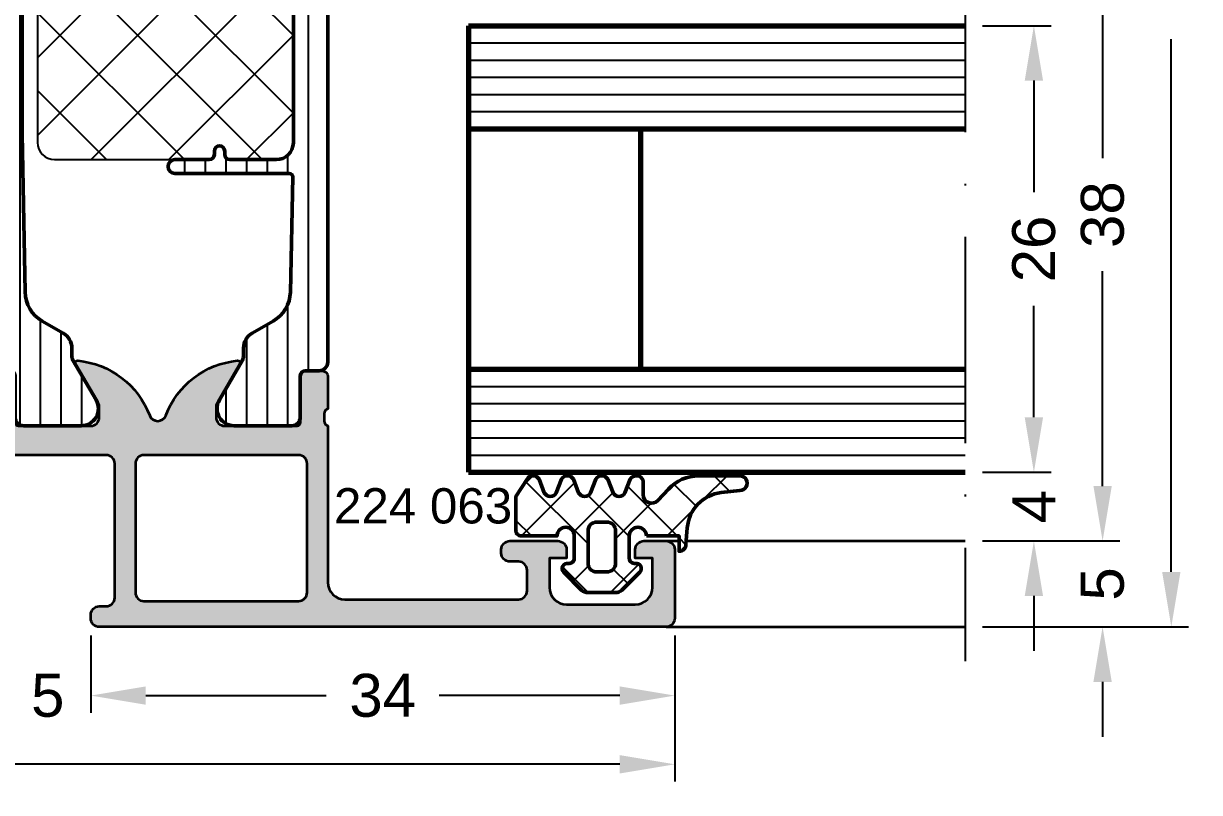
# Model space of a CAD drawing. Header units: millimetres. Extents: x 3 to 186, y 89 to 188.
# Drawn here: x 117.8 to 186.3, y 89.4 to 134.2 of the extents above; entities that cross this region are included whole.
import ezdxf

# ---------------------------------------------------------------- set-up
doc = ezdxf.new("R2010")
doc.units = ezdxf.units.MM
doc.header["$PDMODE"] = 1
doc.header["$PDSIZE"] = -0.001
doc.linetypes.add('ACAD_ISO10W100', pattern=[18, 12, -3, 0, -3])
for name, color, linetype, lineweight in [('S01_Bemaßung', 140, 'Continuous', 25), ('S02_Beschriftung', 40, 'Continuous', 25), ('S03_AL_Kontur', 255, 'Continuous', 35), ('S04_AL_Schraffur', 253, 'Continuous', 25), ('S05_EPDM_Kontur', 31, 'Continuous', 50), ('S06_EPDM_Schraffur', 43, 'Continuous', 25), ('S07_Isolation_Kontur', 91, 'Continuous', 50), ('S08_Isolation_Schraffur', 103, 'Continuous', 25), ('S15_Glas_Kontur', 4, 'Continuous', 70), ('S18_Mittellinie', 10, 'ACAD_ISO10W100', 25), ('S35_Dämmung_Kontur', 3, 'Continuous', 25), ('S36_Dämmung_Schraffur', 120, 'Continuous', 25)]:
    doc.layers.add(name, color=color, linetype=linetype, lineweight=lineweight)
doc.styles.add('1_1_N_Art', font='arial.ttf', dxfattribs={"height": 2.055})
doc.styles.add('Arial', font='arial.ttf')
doc.dimstyles.new('1 zu 1', dxfattribs={"dimtxt": 2.5, "dimasz": 3.2, "dimexe": 1, "dimexo": 1, "dimgap": 1.5, "dimtad": 0, "dimdec": 1, "dimrnd": 0.5, "dimdsep": 46, "dimtxsty": 'Arial', "dimcen": 0, "dimclrd": 256, "dimclre": 256, "dimclrt": 256, "dimadec": 0, "dimazin": 0, "dimtfac": 1, "dimtdec": 1, "dimtofl": 0, "dimtmove": 0, "dimatfit": 1, "dimfxl": 1, "dimtolj": 1, "dimlwd": 25, "dimlwe": 25, "dimarcsym": 0})

# ---------------------------------------------------------------- blocks, each defined once
blk = doc.blocks.new('224063_s')
at = {"layer": 'S06_EPDM_Schraffur'}
h = blk.add_hatch(dxfattribs=at)
h.set_pattern_fill('NETZ', color=256, scale=2, angle=45, style=0)
h.set_pattern_definition([(45, (4.320099833421409e-12, 1.818989403545856e-12), (-1.414213562373095, 1.414213562373095), []), (135, (4.320099833421409e-12, 1.818989403545856e-12), (-1.414213562373095, -1.414213562373095), [])])
h.paths.add_polyline_path([(5.0094847679495, 3.818342294227651), (6.085236000004328, 3.945128000001821, 1.005856047842794), (6.093231000004273, 4.796141000001819), (3.695186160206562, 4.796141000001819, 0.2094868366643106), (1.930639566717245, 4.022909366858407), (1.323837000004332, 3.364714000001832, -0.687408682091769), (0.4525300000043202, 3.700013150313516), (0.4525300000043203, 4.519514000001819, 0.6378757550458083), (-0.2939909999956801, 4.59940900000182), (-0.6004939999956797, 3.799498000001817, -0.5769147570739377), (-1.29399099999568, 3.800261000001818), (-1.600493999995681, 4.600172000001821, 0.5768767231348246), (-2.29399099999568, 4.59940900000182), (-2.60049399999568, 3.799498000001819, -0.5769147570739347), (-3.29399099999568, 3.800261000001818), (-3.600493999995679, 4.600172000001817, 0.5768767231348269), (-4.29399099999568, 4.599409000001818), (-4.60049399999568, 3.799498000001823, -0.576919959990181), (-5.29397599999568, 3.800261000001821), (-5.60047899999568, 4.60017200000182, 0.5768760885208635), (-6.29397599999568, 4.599409000001822), (-6.947448999995683, 3.599837000001823), (-6.94744899999568, 1.597446152768239, 0.4118601971210658), (-6.649848847229139, 1.299846000001819), (-4.547469999995679, 1.299846000001819, -1), (-3.54746999999568, 1.298858248024289), (-3.54746999999568, -0.008787105263574797, -0.4649164532783466), (-3.898212754053196, -0.3044645865005782, 0.7307284619687109), (-4.161773999995802, -0.8123909999980601), (-3.120475933594172, -1.853685069182483, 0.1989118685576427), (-2.766923221593227, -2.000130999998181), (-1.128019780328598, -2.000130999998181, 0.1989118683239244), (-0.7744670686456059, -1.853685069500431), (0.2668460000043522, -0.8123759999981489, 0.7307511963891667), (0.003293423478528242, -0.3044658957444853, -0.4649253678481928), (-0.3474579999956799, -0.008789902442117416), (-0.3474579999956799, 1.298857626785266, -1), (0.65254200000432, 1.299846000001819), (2.55252100000432, 1.299846000001819), (2.55252100000432, 0.3998580000018183, 0.4151882102782498), (2.95251500000432, 0.7998520000018173), (3.030086024322536, 1.764210791182664, -0.3574582694605824)])
h.paths.add_polyline_path([(-1.14746099999568, 1.599560732747046), (-1.14746099999568, -0.2997804608543072, -0.414422944589888), (-1.647818539139398, -0.800137999998181), (-2.247139136970196, -0.800137999998181, -0.4144143522916151), (-2.74748199999568, -0.2997951369735061), (-2.747481999995679, 1.599848725597626, -0.414213562368743), (-2.247484725584057, 2.099846000001819), (-1.647746267250455, 2.099846000001819, -0.4143806302700866)], flags=16)
at = {"layer": 'S05_EPDM_Kontur'}
for points in [[(0.65254200000432, 1.299846000001819, 0.9990121152241144), (-0.3474579999956799, 1.299846000001819), (-0.3474579999956799, -0.008789902442117246, 0.4649253678481928), (0.003293423478528098, -0.3044658957444853, -0.7307511963892253), (0.2668460000043201, -0.812375999998181), (-0.7744670686456064, -1.853685069500432, -0.1989118683239242), (-1.128019780328598, -2.000130999998181), (-2.766923221593226, -2.000130999998181, -0.1989118685576425), (-3.120475933594171, -1.853685069182484), (-4.16177399999568, -0.8123909999981818, -0.7307284619689283), (-3.898212754053197, -0.304464586500578, 0.4649164532783466), (-3.54746999999568, -0.008787105263575509), (-3.54746999999568, 1.299846000001819, 0.9990127358491108), (-4.547469999995679, 1.299846000001819), (-6.647445999995681, 1.299846000001819, -0.4165708503421029), (-6.94744899999568, 1.599849000001822), (-6.947448999995682, 3.599837000001823), (-6.293975999995681, 4.59940900000182, -0.5768760885208651), (-5.60047899999568, 4.60017200000182), (-5.29397599999568, 3.80026100000182, 0.5769199599901795), (-4.600493999995681, 3.79949800000182), (-4.29399099999568, 4.599409000001819, -0.5768767231348245), (-3.600493999995681, 4.60017200000182), (-3.29399099999568, 3.800261000001819, 0.5769147570739357), (-2.600493999995679, 3.79949800000182), (-2.29399099999568, 4.59940900000182, -0.5768767231348247), (-1.60049399999568, 4.60017200000182), (-1.29399099999568, 3.800261000001818, 0.5769147570739388), (-0.6004939999956793, 3.799498000001818), (-0.2939909999956801, 4.59940900000182, -0.6378757550458082), (0.4525300000043204, 4.519514000001819), (0.4525300000043202, 3.699004000001819, 0.6866659000342986), (1.32383700000432, 3.364714000001819), (1.930639566717242, 4.022909366858404, -0.2094868366643108), (3.695186160206559, 4.796141000001819), (6.09323100000432, 4.796141000001819, -1.005856047842622), (6.085236000004323, 3.94512800000182), (5.009484767949501, 3.818342294227651, 0.3574582694605822), (3.030086024322536, 1.764210791182667), (2.95251500000432, 0.7998520000018177, -0.4151882102782499), (2.55252100000432, 0.3998580000018184), (2.55252100000432, 1.299846000001819)], [(-2.247481999995681, -0.800137999998181), (-1.64746099999568, -0.800137999998181, 0.4140042111518522), (-1.14746099999568, -0.3001379999981809), (-1.14746099999568, 1.599846000001819, 0.4140465142101968), (-1.647460999995681, 2.099846000001819), (-2.247481999995679, 2.099846000001819, 0.4142167556282234), (-2.747481999995679, 1.599846000001819), (-2.74748199999568, -0.3001379999981806, 0.4140128009583825)]]:
    blk.add_lwpolyline(points, format="xyb", close=True, dxfattribs=at)
blk = doc.blocks.new('*D55')
at = {"layer": 'Defpoints', "color": 0, "transparency": 16777216}
for p in [(172.627434316455, 174.062578611084), (184.6274408129766, 174.062578611084), (172.6273896107046, 99.06260000723826)]:
    blk.add_point(p, dxfattribs=at)
at = {"layer": 'S01_Bemaßung', "lineweight": 25, "transparency": 16777216}
for p, q in [((173.627434316455, 174.062578611084), (185.6274408129766, 174.062578611084)), ((184.6274408129766, 170.862578611084), (184.6274408129766, 139.8523232791475)), ((184.6274408129766, 102.2626000072383), (184.6274408129766, 133.2728553391748)), ((173.6273896107046, 99.06260000723826), (185.6274408129766, 99.06260000723826))]:
    blk.add_line(p, q, dxfattribs=at)
at = {"layer": 'S01_Bemaßung', "transparency": 16777216}
for points in [[(184.0941074796433, 170.862578611084), (185.1607741463099, 170.862578611084), (184.6274408129766, 174.062578611084)], [(184.0941074796433, 102.2626000072383), (185.1607741463099, 102.2626000072383), (184.6274408129766, 99.06260000723826)]]:
    blk.add_solid(points, dxfattribs=at)
at = {"layer": 'S01_Bemaßung', "transparency": 16777216, "insert": (184.6274408129766, 136.5625893091611), "char_height": 2.5, "attachment_point": 5, "rotation": 90, "style": 'Arial'}
blk.add_mtext('\\A1;75', dxfattribs=at)
blk = doc.blocks.new('*D56')
at = {"layer": 'Defpoints', "color": 0, "transparency": 16777216}
for p in [(172.627393571856, 104.0623900991502), (180.6274408129755, 104.0623900991502), (172.6273907424959, 99.06260000724714)]:
    blk.add_point(p, dxfattribs=at)
at = {"layer": 'S01_Bemaßung', "lineweight": 25, "transparency": 16777216}
for p, q in [((180.6274408129755, 107.2623900991502), (180.6274408129755, 110.4623900991502)), ((173.627393571856, 104.0623900991502), (181.6274408129755, 104.0623900991502)), ((173.6273907424959, 99.06260000724714), (181.6274408129755, 99.06260000724714)), ((180.6274408129755, 95.86260000724712), (180.6274408129755, 92.66260000724712))]:
    blk.add_line(p, q, dxfattribs=at)
at = {"layer": 'S01_Bemaßung', "transparency": 16777216}
for points in [[(180.0941074796421, 107.2623900991502), (181.1607741463088, 107.2623900991502), (180.6274408129755, 104.0623900991502)], [(180.0941074796421, 95.86260000724712), (181.1607741463088, 95.86260000724712), (180.6274408129755, 99.06260000724714)]]:
    blk.add_solid(points, dxfattribs=at)
at = {"layer": 'S01_Bemaßung', "transparency": 16777216, "insert": (180.6274408129755, 101.5624950531986), "char_height": 2.5, "attachment_point": 5, "rotation": 90, "style": 'Arial'}
blk.add_mtext('\\A1;5', dxfattribs=at)
blk = doc.blocks.new('*D57')
at = {"layer": 'Defpoints', "color": 0, "transparency": 16777216}
for p in [(172.6274104733309, 134.0624938649057), (176.6274408129763, 134.0624938649057), (172.6273958354976, 108.0624938649057)]:
    blk.add_point(p, dxfattribs=at)
at = {"layer": 'S01_Bemaßung', "lineweight": 25, "transparency": 16777216}
for p, q in [((173.6274104733309, 134.0624938649057), (177.6274408129763, 134.0624938649057)), ((176.6274408129763, 130.8624938649057), (176.6274408129763, 124.3735443423954)), ((176.6274408129763, 111.2624938649057), (176.6274408129763, 117.7514433874159)), ((173.6273958354976, 108.0624938649057), (177.6274408129763, 108.0624938649057))]:
    blk.add_line(p, q, dxfattribs=at)
at = {"layer": 'S01_Bemaßung', "transparency": 16777216}
for points in [[(176.094107479643, 130.8624938649057), (177.1607741463096, 130.8624938649057), (176.6274408129763, 134.0624938649057)], [(176.094107479643, 111.2624938649057), (177.1607741463096, 111.2624938649057), (176.6274408129763, 108.0624938649057)]]:
    blk.add_solid(points, dxfattribs=at)
at = {"layer": 'S01_Bemaßung', "transparency": 16777216, "insert": (176.6274408129763, 121.0624938649056), "char_height": 2.5, "attachment_point": 5, "rotation": 90, "style": 'Arial'}
blk.add_mtext('\\A1;26', dxfattribs=at)
blk = doc.blocks.new('*D58')
at = {"layer": 'Defpoints', "color": 0, "transparency": 16777216}
for p in [(172.6274150760003, 142.0625786110836), (176.6274408129765, 142.0625786110836), (172.6274104733309, 134.0624938649057)]:
    blk.add_point(p, dxfattribs=at)
at = {"layer": 'S01_Bemaßung', "lineweight": 25, "transparency": 16777216}
for p, q in [((176.6274408129765, 145.2625786110835), (176.6274408129765, 148.4625786110836)), ((173.6274150760003, 142.0625786110836), (177.6274408129765, 142.0625786110836)), ((173.6274104733309, 134.0624938649057), (177.6274408129765, 134.0624938649057)), ((176.6274408129765, 130.8624938649057), (176.6274408129765, 127.6624938649057))]:
    blk.add_line(p, q, dxfattribs=at)
at = {"layer": 'S01_Bemaßung', "transparency": 16777216}
for points in [[(176.0941074796432, 145.2625786110835), (177.1607741463099, 145.2625786110835), (176.6274408129765, 142.0625786110836)], [(176.0941074796432, 130.8624938649057), (177.1607741463099, 130.8624938649057), (176.6274408129765, 134.0624938649057)]]:
    blk.add_solid(points, dxfattribs=at)
at = {"layer": 'S01_Bemaßung', "transparency": 16777216, "insert": (176.627440812973, 137.9643511843112), "char_height": 2.5, "attachment_point": 5, "rotation": 90, "style": 'Arial'}
blk.add_mtext('\\A1;8', dxfattribs=at)
blk = doc.blocks.new('*D59')
at = {"layer": 'Defpoints', "color": 0, "transparency": 16777216}
for p in [(172.6273958354976, 108.0624938649057), (176.6274408129754, 108.0624938649057), (172.627393571856, 104.06239009915)]:
    blk.add_point(p, dxfattribs=at)
at = {"layer": 'S01_Bemaßung', "lineweight": 25, "transparency": 16777216}
for p, q in [((176.6274408129754, 111.2624938649057), (176.6274408129754, 114.4624938649057)), ((173.6273958354976, 108.0624938649057), (177.6274408129754, 108.0624938649057)), ((173.627393571856, 104.06239009915), (177.6274408129754, 104.06239009915)), ((176.6274408129754, 100.86239009915), (176.6274408129754, 97.66239009914996))]:
    blk.add_line(p, q, dxfattribs=at)
at = {"layer": 'S01_Bemaßung', "transparency": 16777216}
for points in [[(176.094107479642, 111.2624938649057), (177.1607741463087, 111.2624938649057), (176.6274408129754, 108.0624938649057)], [(176.094107479642, 100.86239009915), (177.1607741463087, 100.86239009915), (176.6274408129754, 104.06239009915)]]:
    blk.add_solid(points, dxfattribs=at)
at = {"layer": 'S01_Bemaßung', "transparency": 16777216, "insert": (176.6274408129754, 106.0624419820277), "char_height": 2.5, "attachment_point": 5, "rotation": 90, "style": 'Arial'}
blk.add_mtext('\\A1;4', dxfattribs=at)
blk = doc.blocks.new('*D60')
at = {"layer": 'Defpoints', "color": 0, "transparency": 16777216}
for p in [(172.6274150760003, 142.0625786110836), (180.6274408129765, 142.0625786110836), (172.627393571856, 104.06239009915)]:
    blk.add_point(p, dxfattribs=at)
at = {"layer": 'S01_Bemaßung', "lineweight": 25, "transparency": 16777216}
for p, q in [((173.6274150760003, 142.0625786110836), (181.6274408129765, 142.0625786110836)), ((180.6274408129765, 138.8625786110836), (180.6274408129765, 126.3547763060035)), ((180.6274408129765, 107.26239009915), (180.6274408129765, 119.77019240423)), ((173.627393571856, 104.06239009915), (181.6274408129765, 104.06239009915))]:
    blk.add_line(p, q, dxfattribs=at)
at = {"layer": 'S01_Bemaßung', "transparency": 16777216}
for points in [[(180.0941074796432, 138.8625786110836), (181.1607741463098, 138.8625786110836), (180.6274408129765, 142.0625786110836)], [(180.0941074796432, 107.26239009915), (181.1607741463098, 107.26239009915), (180.6274408129765, 104.06239009915)]]:
    blk.add_solid(points, dxfattribs=at)
at = {"layer": 'S01_Bemaßung', "transparency": 16777216, "insert": (180.6274408129765, 123.0624843551167), "char_height": 2.5, "attachment_point": 5, "rotation": 90, "style": 'Arial'}
blk.add_mtext('\\A1;38', dxfattribs=at)
blk = doc.blocks.new('*D62')
at = {"layer": 'Defpoints', "color": 0, "transparency": 16777216}
for p in [(121.7182196403473, 99.56249561989294), (155.7182196403473, 99.56249561989296), (155.7182196403473, 95.06243194989327)]:
    blk.add_point(p, dxfattribs=at)
at = {"layer": 'S01_Bemaßung', "lineweight": 25, "transparency": 16777216}
for p, q in [((121.7182196403473, 98.56249561989294), (121.7182196403473, 94.06243194989327)), ((155.7182196403473, 98.56249561989296), (155.7182196403473, 94.06243194989327)), ((124.9182196403473, 95.06243194989327), (135.4336016321618, 95.06243194989327)), ((152.5182196403474, 95.06243194989327), (142.0028376485329, 95.06243194989327))]:
    blk.add_line(p, q, dxfattribs=at)
at = {"layer": 'S01_Bemaßung', "transparency": 16777216}
for points in [[(124.9182196403473, 95.5957652832266), (124.9182196403473, 94.52909861655993), (121.7182196403473, 95.06243194989327)], [(152.5182196403474, 95.5957652832266), (152.5182196403474, 94.52909861655993), (155.7182196403473, 95.06243194989327)]]:
    blk.add_solid(points, dxfattribs=at)
at = {"layer": 'S01_Bemaßung', "transparency": 16777216, "insert": (138.7182196403473, 95.06243194989327), "char_height": 2.5, "attachment_point": 5, "style": 'Arial'}
blk.add_mtext('\\A1;34', dxfattribs=at)
blk = doc.blocks.new('*D63')
at = {"layer": 'Defpoints', "color": 0, "transparency": 16777216}
for p in [(28.71821964034552, 99.56257860994072), (155.7182196403473, 99.56249561989296), (155.7182196403473, 91.06243194989327)]:
    blk.add_point(p, dxfattribs=at)
at = {"layer": 'S01_Bemaßung', "lineweight": 25, "transparency": 16777216}
for p, q in [((28.71821964034552, 98.56257860994072), (28.71821964034552, 90.06243194989327)), ((155.7182196403473, 98.56249561989296), (155.7182196403473, 90.06243194989327)), ((31.91821964034552, 91.06243194989327), (88.07412004962337, 91.06243194989327)), ((152.5182196403474, 91.06243194989327), (96.36231923106949, 91.06243194989327))]:
    blk.add_line(p, q, dxfattribs=at)
at = {"layer": 'S01_Bemaßung', "transparency": 16777216}
for points in [[(31.91821964034552, 91.5957652832266), (31.91821964034552, 90.52909861655993), (28.71821964034552, 91.06243194989327)], [(152.5182196403474, 91.5957652832266), (152.5182196403474, 90.52909861655993), (155.7182196403473, 91.06243194989327)]]:
    blk.add_solid(points, dxfattribs=at)
at = {"layer": 'S01_Bemaßung', "transparency": 16777216, "insert": (92.21821964034643, 91.06243194989327), "char_height": 2.5, "attachment_point": 5, "style": 'Arial'}
blk.add_mtext('\\A1;127', dxfattribs=at)
blk = doc.blocks.new('*D65')
at = {"layer": 'Defpoints', "color": 0, "transparency": 16777216}
for p in [(116.7182196403455, 99.56257860994072), (121.7182196403473, 99.56249561989296), (121.7182196403473, 95.06243194989327)]:
    blk.add_point(p, dxfattribs=at)
at = {"layer": 'S01_Bemaßung', "lineweight": 25, "transparency": 16777216}
for p, q in [((116.7182196403455, 98.56257860994072), (116.7182196403455, 94.06243194989327)), ((121.7182196403473, 98.56249561989296), (121.7182196403473, 94.06243194989327)), ((113.5182196403455, 95.06243194989327), (110.3182196403455, 95.06243194989327)), ((124.9182196403473, 95.06243194989327), (128.1182196403473, 95.06243194989327))]:
    blk.add_line(p, q, dxfattribs=at)
at = {"layer": 'S01_Bemaßung', "transparency": 16777216}
for points in [[(113.5182196403455, 95.5957652832266), (113.5182196403455, 94.52909861655993), (116.7182196403455, 95.06243194989327)], [(124.9182196403473, 95.5957652832266), (124.9182196403473, 94.52909861655993), (121.7182196403473, 95.06243194989327)]]:
    blk.add_solid(points, dxfattribs=at)
at = {"layer": 'S01_Bemaßung', "transparency": 16777216, "insert": (119.2182196403464, 95.06243194989327), "char_height": 2.5, "attachment_point": 5, "style": 'Arial'}
blk.add_mtext('\\A1;5', dxfattribs=at)
blk = doc.blocks.new('*D80')
at = {"layer": 'Defpoints', "color": 0, "transparency": 16777216}
for p in [(143.718928180343, 186.062495619893), (72.71821964034552, 166.0624243197716), (143.718928180343, 134.0624938649056)]:
    blk.add_point(p, dxfattribs=at)
at = {"layer": 'S01_Bemaßung', "lineweight": 25, "transparency": 16777216}
for p, q in [((72.71821964034552, 175.0624963155567), (72.71821964034552, 187.062495619893)), ((143.718928180343, 175.062495619893), (143.718928180343, 187.062495619893)), ((75.91821964034553, 186.062495619893), (105.179522068598, 186.062495619893)), ((140.518928180343, 186.062495619893), (111.2576257520905, 186.062495619893)), ((72.71821964034552, 167.0624243197716), (72.71821964034552, 173.0624963155567)), ((143.718928180343, 168.6224118503177), (143.718928180343, 171.7624956198929)), ((143.718928180343, 161.062495619893), (143.718928180343, 163.7357474574118)), ((143.718928180343, 141.1355158456324), (143.718928180343, 158.062495619893)), ((143.718928180343, 135.0624938649056), (143.718928180343, 137.0356590925628))]:
    blk.add_line(p, q, dxfattribs=at)
at = {"layer": 'S01_Bemaßung', "transparency": 16777216}
for points in [[(75.91821964034553, 186.5958289532263), (75.91821964034553, 185.5291622865597), (72.71821964034552, 186.062495619893)], [(140.518928180343, 186.5958289532263), (140.518928180343, 185.5291622865597), (143.718928180343, 186.062495619893)]]:
    blk.add_solid(points, dxfattribs=at)
at = {"layer": 'S01_Bemaßung', "transparency": 16777216, "insert": (108.2185739103443, 186.062495619893), "char_height": 2.5, "attachment_point": 5, "style": 'Arial'}
blk.add_mtext('\\A1;71', dxfattribs=at)
blk = doc.blocks.new('587290_s')
at = {"layer": 'S04_AL_Schraffur'}
h = blk.add_hatch(color=256, dxfattribs=at)
h.dxf.hatch_style = 1
h.paths.add_polyline_path([(-20.20000000000017, 11.6999999999997, -0.3178372451957793), (-20.40000000000018, 11.98284271247432), (-20.40000000000018, 12.41715728752508, -0.3178372451957834), (-20.20000000000019, 12.6999999999997), (-20.20000000000022, 14.59999999999966, 0.4142135623730959), (-20.50000000000026, 14.8999999999997), (-21.49000000000018, 14.89999999999968, 0.414213562373095), (-21.79000000000022, 14.59999999999964), (-21.79000000000017, 11.89999999999968, -0.4142135623730957), (-21.99000000000017, 11.69999999999967), (-26.20000000000017, 11.69999999999961, -0.4142135623730955), (-26.70000000000018, 12.1999999999996), (-26.70000000000019, 12.8999999999996), (-25.31850454237787, 15.29282032302718, 0.6105378334010382), (-25.4516520794051, 15.49933548774898, 0.2842929205727157), (-29.63288879625711, 12.30684630545194, -0.6886036573143335), (-30.56711120374326, 12.30684630545192, 0.2842929205727156), (-34.74834792059536, 15.49933548774884, 0.6105378334010355), (-34.88149545762259, 15.29282032302704), (-33.5000000000002, 12.8999999999995), (-33.50000000000019, 12.19999999999949, -0.4142135623730935), (-34.00000000000018, 11.69999999999949), (-38.21000000000016, 11.69999999999942, -0.4142135623730958), (-38.41000000000017, 11.89999999999942), (-38.41000000000022, 14.59999999999938, 0.4142135623730934), (-38.71000000000026, 14.89999999999942), (-39.70000000000017, 14.8999999999994, 0.4142135623730972), (-40.00000000000021, 14.59999999999936), (-40.00000000000018, 12.6999999999994, -0.3178372451957927), (-39.80000000000017, 12.41715728752478), (-39.80000000000017, 11.98284271247402, -0.3178372451957778), (-40.00000000000017, 11.6999999999994), (-40.00000000000018, 11.39999999999939, -0.4142135623730898), (-40.20000000000017, 11.1999999999994), (-42.00000000000016, 11.1999999999994, 0.4142135623730855), (-42.50000000000017, 10.6999999999994), (-42.50000000000018, 10.50000000000002, 0.4142135623731049), (-42.00000000000017, 10), (-33.10000000000018, 10, -0.4142135623730954), (-32.60000000000018, 9.500000000000005), (-32.60000000000017, 1.699999999999999, -0.4142135623730945), (-33.10000000000017, 1.199999999999999), (-33.5, 1.199999999999999, 0.4142135623730948), (-34, 0.7000000000000028), (-34, 0.4999999999999929, 0.414213562373095), (-33.5, -3.552713678800501e-15), (-0.4999999999999964, 3.552713678800501e-15, 0.414213562373094), (3.552713678800501e-15, 0.5000000000000036), (0, 4.499999999999999, 0.4142135623730941), (-0.5, 5.000000000000001), (-1.799999999999997, 5, 0.4142135623730951), (-2.299999999999997, 4.5), (-2.299999999999994, 4.000000000000002), (-1.299999999999983, 4.000000000000001), (-1.299999999999983, 2.299999999999999, -0.4142135623730952), (-2.299999999999983, 1.299999999999999), (-6.300000000000011, 1.299999999999995, -0.4142135623730953), (-7.300000000000011, 2.299999999999999), (-7.30000000000001, 4.000000000000002), (-6.299999999999997, 4.000000000000002), (-6.299999999999997, 4.5, 0.4142135623730951), (-6.799999999999997, 5), (-9.599999999999998, 4.999999999999998, 0.4142135623730961), (-10.1, 4.499999999999999), (-10.1, 4.300000000000001, 0.4142135623730943), (-9.6, 3.800000000000001), (-9.099999999999993, 3.799999999999999, -0.4142135623730946), (-8.599999999999994, 3.300000000000002), (-8.599999999999993, 2.100000000000001, -0.4142135623730951), (-9.099999999999993, 1.600000000000001), (-19.20000000000003, 1.6, -0.4142135623730905), (-20.20000000000003, 2.599999999999985)])
h.paths.add_polyline_path([(-21.40000000000043, 9.500000000000018), (-21.40000000000017, 2.00000000000002, -0.4142135623731053), (-21.90000000000017, 1.500000000000002), (-30.90000000000017, 1.5, -0.4142135623730952), (-31.40000000000017, 1.999999999999998), (-31.40000000000014, 9.500000000000002, -0.4142135623730939), (-30.90000000000014, 10), (-21.90000000000043, 10, -0.4142135623730847)], flags=16)
at = {"layer": 'S03_AL_Kontur'}
for points in [[(-0.4999999999999982, 5.000000000000001, -0.414213562373095), (2.220446049250313e-15, 4.500000000000001), (2.220446049250313e-15, 0.5000000000000027, -0.4142135623730951), (-0.4999999999999982, 2.081668171172169e-15), (-33.50000000000001, -4.093947403305265e-15, -0.4142135623730951), (-34, 0.4999999999999959), (-34, 0.7000000000000001, -0.4142135623730949), (-33.50000000000001, 1.2), (-33.10000000000017, 1.2, 0.4142135623730955), (-32.60000000000017, 1.700000000000001), (-32.60000000000018, 9.500000000000002, 0.414213562373095), (-33.10000000000017, 10), (-42.00000000000017, 10, -0.4142135623730963), (-42.50000000000018, 10.50000000000001), (-42.50000000000017, 10.69999999999938, -0.4142135623730924), (-42.00000000000017, 11.1999999999994), (-40.20000000000017, 11.1999999999994, 0.4142135623730983), (-40.00000000000018, 11.3999999999994), (-40.00000000000017, 11.6999999999994, 0.3178372451957788), (-39.80000000000017, 11.98284271247402), (-39.80000000000017, 12.41715728752478, 0.317837245195788), (-40.00000000000018, 12.6999999999994), (-40.00000000000021, 14.59999999999936, -0.4142135623730994), (-39.70000000000017, 14.8999999999994), (-38.71000000000026, 14.89999999999942, -0.4142135623730908), (-38.41000000000022, 14.59999999999938), (-38.41000000000017, 11.89999999999942, 0.4142135623730918), (-38.21000000000017, 11.69999999999942), (-34.00000000000018, 11.69999999999949, 0.4142135623730989), (-33.50000000000019, 12.1999999999995), (-33.5000000000002, 12.8999999999995), (-34.88149545762259, 15.29282032302703, -0.6105378334010535), (-34.74834792059536, 15.49933548774884, -0.2842929205727155), (-30.56711120374326, 12.30684630545192, 0.6886036573143335), (-29.63288879625711, 12.30684630545194, -0.2842929205727157), (-25.4516520794051, 15.49933548774898, -0.6105378334010396), (-25.31850454237787, 15.29282032302718), (-26.70000000000019, 12.8999999999996), (-26.70000000000018, 12.1999999999996, 0.4142135623730911), (-26.20000000000018, 11.69999999999961), (-21.99000000000017, 11.69999999999967, 0.4142135623731015), (-21.79000000000017, 11.89999999999968), (-21.79000000000022, 14.59999999999964, -0.4142135623730994), (-21.49000000000017, 14.89999999999968), (-20.50000000000026, 14.8999999999997, -0.4142135623730908), (-20.20000000000022, 14.59999999999966), (-20.20000000000019, 12.6999999999997, 0.317837245195784), (-20.40000000000018, 12.41715728752508), (-20.40000000000018, 11.98284271247432, 0.317837245195781), (-20.20000000000017, 11.6999999999997), (-20.20000000000003, 2.599999999999987, 0.4142135623730906), (-19.20000000000003, 1.6), (-9.099999999999993, 1.600000000000001, 0.414213562373095), (-8.599999999999993, 2.100000000000001), (-8.599999999999994, 3.300000000000001, 0.414213562373095), (-9.099999999999993, 3.799999999999999), (-9.599999999999998, 3.800000000000002, -0.4142135623730947), (-10.1, 4.300000000000001), (-10.1, 4.499999999999999, -0.414213562373095), (-9.6, 4.999999999999998), (-6.799999999999997, 5, -0.414213562373095), (-6.299999999999997, 4.5), (-6.299999999999997, 4.000000000000002), (-7.300000000000009, 4.000000000000001), (-7.300000000000011, 2.299999999999999, 0.4142135623730954), (-6.30000000000001, 1.299999999999998), (-2.299999999999984, 1.299999999999999, 0.4142135623730956), (-1.299999999999985, 2.300000000000001), (-1.299999999999986, 4.000000000000002), (-2.299999999999998, 4.000000000000002), (-2.299999999999998, 4.5, -0.414213562373095), (-1.799999999999997, 5)], [(-21.90000000000017, 1.500000000000001, 0.414213562373095), (-21.40000000000017, 2.000000000000001), (-21.40000000000043, 9.500000000000002, 0.414213562373095), (-21.90000000000043, 10), (-30.90000000000014, 10, 0.414213562373095), (-31.40000000000014, 9.5), (-31.40000000000017, 2, 0.4142135623730963), (-30.90000000000017, 1.499999999999999)]]:
    blk.add_lwpolyline(points, format="xyb", close=True, dxfattribs=at)
blk = doc.blocks.new('30065155_s')
at = {"layer": 'S08_Isolation_Schraffur'}
h = blk.add_hatch(dxfattribs=at)
h.set_pattern_fill('LINIE', color=256, scale=1.2, angle=90)
h.set_pattern_definition([(90, (-1.77635683940025e-14, 23.5), (-1.2, 7.347880794884119e-17), [])])
h.paths.add_polyline_path([(4.400000000000055, 41.3), (4.199999999999982, 41.3, 0.9626991591091886), (4.614304661822929, 39.26423834544263, -0.5305984520674972), (5.299999999999981, 38.8), (5.299999999999981, 37.3, -0.4142135623730951), (4.799999999999981, 36.8), (2.68551033387336, 36.8, 0.4056275268475895), (2.185726456641185, 36.31469952580095), (1.999999999999987, 29.99999999999999), (1.999999999999987, 17.00967747277416, 0.004838623101274684), (2.000187289418271, 16.99032433971403), (2.178149590281433, 7.796517329008065, 0.262769886817676), (3.177775011444863, 6.103172787559451), (4.400000000000053, 5.397520861406832, -0.2679491924311552), (4.900000000000055, 4.53149545762227), (4.900000000000001, 4.085255888325818, 0.1316524975874242), (4.966987298107783, 3.835255888325761), (6.309474411167427, 1.509999999999998, -0.577350269189627), (5.443449007382989, 0.00999999999999801), (2.099999999999997, 0.01000000000001222, -0.4142135623730929), (1.600000000000002, 0.5100000000000051), (1.6, 2.910000000000004, 1.449614044175545), (0.8535533905932718, 3.356446609406731, -0.6681786379193029), (0, 3.710000000000008), (-1.554312234475219e-14, 8.05, 0.4142135623730929), (-0.5000000000000155, 8.549999999999997), (-8.900000000000018, 8.549999999999997, -0.3996375341444468), (-9.898749217771947, 9.500000000000398, 0.01941759881085288), (-9.905638649432166, 9.577334852630926, -0.01060136377192177), (-11.60000000000004, 25.42970143555213), (-11.60000000000002, 26.45000000000001, -0.4142135623730894), (-11.10000000000002, 26.95), (-10.10000000000002, 26.95, 0.4142135623730951), (-9.800000000000018, 27.25), (-9.800000000000018, 28.65, 0.4142135623730934), (-10.10000000000002, 28.95), (-11.50000000000002, 28.95, -0.414213562373097), (-12.00000000000002, 29.45), (-12.00000000000002, 31.15), (-10.00000000000002, 31.15, 0.4142135623730952), (-9.800000000000018, 31.35), (-9.800000000000017, 34.09999999999999), (-8.100000000000017, 34.09999999999999, -0.4627606305581486), (-7.606616451333627, 33.5189279708817), (-8.097353419466573, 30.53242881164731, 0.4627606305581528), (-7.900000000000016, 30.3), (-0.500000000000024, 30.3, 0.4142135623730948), (-2.220446049250313e-14, 30.8), (-1.98729921407903e-14, 39.81010205144337, 0.4082482904638645), (-1.98729921407903e-14, 40.78989794855664), (-2.775557561562891e-14, 43.28999999999999, -0.4142135623730935), (0.4999999999999697, 43.78999999999999), (1.299999999999971, 43.79, 0.4142135623730913), (1.599999999999969, 44.09), (1.599999999999974, 46.48999999999999, -0.4142135623730944), (2.099999999999973, 46.98999999999999), (5.443449007382957, 46.98999999999999, -0.5773502691896274), (6.309474411167393, 45.48999999999999), (4.966987298107751, 43.16474411167425, 1.019560893201792), (4.733878785210184, 42.17218940982598, -0.687960691492699)])
h.paths.add_polyline_path([(-0.5000000000000053, 28.5, -0.4142135623730951), (-5.329070518200751e-15, 28), (-3.996802888650564e-15, 12.64918445417767, -0.7805831932101502), (-0.3764253732035361, 12.55498207793379), (-7.800000000000006, 26.45810189569857), (-7.800000000000004, 28, -0.4142135623730951), (-7.300000000000004, 28.5)], flags=16)
h.paths.add_polyline_path([(-10.00000000000002, 24.75), (-10.00000000000002, 23.23444553569169, 0.008221414753644431), (-8.673170371714624, 10.98797749339614, 0.3782394917421075), (-8.177032075798424, 10.55000000000005), (-1.453177519063315, 10.55, 0.566348922232836), (-1.27675214585978, 10.84420237624388), (-8.827505049255981, 24.98550594060971, 0.276854710730092), (-9.268568482264813, 25.25, 0.6053181298852219)], flags=16)
at = {"layer": 'S07_Isolation_Kontur'}
for points in [[(-0.5000000000000226, 30.3, 0.4142135623730951), (-2.213507155346406e-14, 30.8), (-1.982956271599049e-14, 39.81010205144337, 0.4082482904638645), (-1.984523656517467e-14, 40.78989794855664), (-2.775557561562891e-14, 43.28999999999999, -0.4142135623730937), (0.4999999999999738, 43.78999999999999), (1.299999999999971, 43.79, 0.414213562373095), (1.599999999999969, 44.09), (1.599999999999974, 46.48999999999999, -0.414213562373095), (2.099999999999972, 46.98999999999999), (5.443449007382956, 46.98999999999999, -0.5773502691896266), (6.309474411167394, 45.48999999999999), (4.966987298107751, 43.16474411167425, 0.1316524975873954), (4.89999999999997, 42.91474411167425), (4.900000000000055, 41.8, -0.414213562373095), (4.400000000000055, 41.3), (4.199999999999982, 41.3, 0.9999999999999999), (4.199999999999982, 39.3), (4.799999999999979, 39.3, -0.414213562373095), (5.299999999999981, 38.8), (5.299999999999981, 37.3, -0.414213562373095), (4.799999999999981, 36.8), (2.685510333873363, 36.8, 0.4056275268475899), (2.185726456641186, 36.31469952580095), (1.999999999999987, 30), (1.999999999999987, 17.00967747277418, 0.004838623101273794), (2.000187289418271, 16.99032433971405), (2.178149590281433, 7.796517329008065, 0.2627698868176761), (3.177775011444865, 6.103172787559451), (4.400000000000055, 5.397520861406825, -0.2679491924311225), (4.900000000000055, 4.531495457622388), (4.900000000000001, 4.085255888325758, 0.1316524975873951), (4.966987298107782, 3.835255888325758), (6.309474411167425, 1.509999999999998, -0.5773502691896273), (5.443449007382987, 0.00999999999999801), (2.100000000000001, 0.01000000000000156, -0.414213562373095), (1.600000000000003, 0.509999999999998), (1.6, 2.910000000000004, 0.414213562373095), (1.3, 3.210000000000004), (0.4999999999999993, 3.210000000000001, -0.4142135623730963), (0, 3.710000000000001), (-1.554312234475219e-14, 8.049999999999997, 0.414213562373095), (-0.5000000000000155, 8.549999999999997), (-8.900000000000016, 8.549999999999995, -0.3996375341443293), (-9.898749217771925, 9.499999999999995, 0.01941759881094676), (-9.905638649432065, 9.577334852630903, -0.01060136377192211), (-11.59999999999998, 25.42970143555261), (-11.60000000000002, 26.45, -0.4142135623730947), (-11.10000000000002, 26.95), (-10.10000000000002, 26.95, 0.414213562373095), (-9.800000000000018, 27.25), (-9.800000000000018, 28.65, 0.414213562373095), (-10.10000000000002, 28.95), (-11.50000000000002, 28.95, -0.414213562373095), (-12.00000000000002, 29.45), (-12.00000000000002, 30.95, -0.414213562373095), (-11.80000000000002, 31.15), (-10.00000000000002, 31.15, 0.414213562373095), (-9.800000000000018, 31.35), (-9.800000000000018, 33.9, -0.414213562373095), (-9.60000000000002, 34.09999999999999), (-8.10000000000002, 34.09999999999999, -0.4627606305581495), (-7.606616451333625, 33.5189279708817), (-8.097353419466573, 30.53242881164732, 0.4627606305581503), (-7.900000000000018, 30.3)], [(-5.204170427930421e-15, 28, 0.414213562373095), (-0.5000000000000054, 28.5), (-7.300000000000004, 28.5, 0.414213562373095), (-7.800000000000004, 28), (-7.800000000000006, 26.58322945477114, 0.1232274951412248), (-7.74106343300884, 26.34772351416144), (-0.3764253732035361, 12.55498207793379, 0.7805831932101499), (-3.95516952522712e-15, 12.64918445417767)], [(-9.50000000000002, 25.25, 0.4142135623730952), (-10.00000000000002, 24.75), (-10.00000000000002, 23.23444553569198, 0.008221414753644633), (-8.673170371714622, 10.98797749339612, 0.3782394917421046), (-8.177032075798412, 10.55000000000005), (-1.453177519063313, 10.55, 0.5663489222328337), (-1.27675214585978, 10.84420237624388), (-8.82750504925598, 24.9855059406097, 0.2768547107300935), (-9.268568482264813, 25.25)]]:
    blk.add_lwpolyline(points, format="xyb", close=True, dxfattribs=at)
blk = doc.blocks.new('662011_s')
blk.add_blockref('30065155_s', (0, 0))
blk = doc.blocks.new('30065273_s')
at = {"layer": 'S08_Isolation_Schraffur'}
h = blk.add_hatch(dxfattribs=at)
h.set_pattern_fill('LINIE', color=256, scale=1.2, angle=90)
h.set_pattern_definition([(90, (0, 0), (-1.2, 7.347880794884119e-17), [])])
h.paths.add_polyline_path([(-9.992007221626409e-16, 17.5), (1.100000000000002, 17.5, 1), (1.1, 18.3), (-8.881784197001252e-16, 18.3), (-2.331468351712829e-15, 19.28999999999999, 0.4142135623730934), (-0.5000000000000008, 19.78999999999999), (-1.300000000000004, 19.79, -0.414213562373094), (-1.600000000000004, 20.09), (-1.600000000000004, 22.48999999999999, 0.4142135623730919), (-2.1, 22.98999999999998), (-5.443449007382985, 22.98999999999999, 0.5773502691896267), (-6.309474411167427, 21.48999999999999), (-4.966987298107783, 19.16474411167424, -0.1316524975873965), (-4.900000000000002, 18.91474411167423), (-4.900000000000003, 18.46850454237764, 0.2679491924311223), (-4.400000000000005, 17.6024791385932), (-3.176651633347815, 16.89617862979386, -0.2625069295448377), (-2.177065265461441, 15.20480161431472), (-2.040764940802144, 8.504067379208976, -0.1458927171538013), (-2.240723577590783, 8.3), (-8.9, 8.3, 1), (-8.900000000000002, 7.5), (-6.899999999999999, 7.499999999999996, -0.4142135623730903), (-6.600000000000001, 7.200000000000001), (-6.599999999999997, 6.999999999999995, 1), (-6.000000000000001, 6.999999999999997), (-6, 7.19999999999999, -0.4142135623730939), (-5.7, 7.499999999999991), (-3.000206858838339, 7.500000000000001, -0.4082690812026684), (-2.000413674895308, 6.520336896045016), (-1.999999999999999, 6.500000000002149), (-2.000206858838837, -6.500000000000327, -0.4142135623730963), (-3.000206858838511, -7.5), (-5.700000000000001, -7.499999999999993, -0.4142135623730939), (-6.000000000000001, -7.199999999999992), (-6.000000000000002, -7, 1), (-6.6, -7), (-6.6, -7.199999999999996, -0.4142135623730951), (-6.899999999999999, -7.499999999999996), (-8.899999999999999, -7.5, 1), (-8.899999999999999, -8.3), (-2.240723577590791, -8.299999999999999, -0.4201831359472838), (-2.040764940802153, -8.504067379208973), (-2.177065265461442, -15.20480161431471, -0.2625069295448385), (-3.176651633347817, -16.89617862979387), (-4.400000000000005, -17.60247913859319, 0.2679491924311239), (-4.900000000000005, -18.46850454237764), (-4.900000000000004, -18.91474411167424, -0.1316524975873961), (-4.966987298107785, -19.16474411167424), (-6.309474411167425, -21.48999999999999, 0.5773502691896256), (-5.443449007382983, -22.98999999999999), (-2.099999999999993, -22.98999999999999, 0.4142135623730943), (-1.599999999999998, -22.48999999999999), (-1.599999999999991, -20.08999999999999, -0.4142135623730986), (-1.299999999999998, -19.78999999999999), (-0.4999999999999968, -19.78999999999999, 0.4142135623730957), (2.220446049250313e-15, -19.28999999999999)])
at = {"layer": 'S07_Isolation_Kontur'}
blk.add_lwpolyline([(1.1, 17.5), (-8.326672684688674e-16, 17.5), (2.220446049250313e-15, -19.28999999999999, -0.4142135623730964), (-0.4999999999999982, -19.78999999999999), (-1.299999999999998, -19.78999999999999, 0.414213562373095), (-1.599999999999991, -20.08999999999999), (-1.599999999999998, -22.48999999999999, -0.414213562373095), (-2.099999999999999, -22.98999999999999), (-5.443449007382984, -22.98999999999999, -0.5773502691896276), (-6.309474411167425, -21.48999999999999), (-4.966987298107784, -19.16474411167424, 0.131652497587396), (-4.900000000000004, -18.91474411167424), (-4.900000000000005, -18.46850454237763, -0.267949192431122), (-4.400000000000005, -17.6024791385932), (-3.176651633347823, -16.89617862979387, 0.2625069295448385), (-2.177065265461442, -15.20480161431472), (-2.040764940802153, -8.504067379208974, 0.4201831359472831), (-2.240723577590791, -8.3), (-8.899999999999999, -8.3, -0.9999999999999999), (-8.9, -7.500000000000001), (-6.899999999999999, -7.499999999999996, 0.414213562373095), (-6.6, -7.199999999999996), (-6.6, -7, -0.9999999999999999), (-6.000000000000001, -7), (-6.000000000000001, -7.199999999999993, 0.414213562373094), (-5.700000000000001, -7.499999999999992), (-3.000206858838505, -7.5, 0.4082690812027603), (-2.000413674895641, -6.520336896044857), (-1.999999999999966, -6.5), (-1.999999999999999, 6.500000000002156), (-2.000413674895305, 6.520336896044866, 0.4082690812027593), (-3.000206858838501, 7.500000000000001), (-5.699999999999999, 7.499999999999991, 0.414213562373094), (-6.000000000000001, 7.199999999999992), (-6.000000000000001, 7, -0.9999999999999999), (-6.599999999999997, 7), (-6.6, 7.199999999999996, 0.414213562373095), (-6.899999999999999, 7.499999999999996), (-8.9, 7.500000000000001, -0.9999999999999999), (-8.9, 8.3), (-2.240723577590782, 8.3, 0.1458927171538005), (-2.040764940802144, 8.504067379208974), (-2.177065265461441, 15.20480161431472, 0.2625069295448386), (-3.17665163334782, 16.89617862979387), (-4.400000000000004, 17.6024791385932, -0.2679491924311225), (-4.900000000000003, 18.46850454237763), (-4.900000000000002, 18.91474411167423, 0.1316524975873964), (-4.966987298107783, 19.16474411167423), (-6.309474411167426, 21.48999999999999, -0.5773502691896276), (-5.443449007382988, 22.98999999999999), (-2.100000000000005, 22.98999999999999, -0.414213562373095), (-1.600000000000004, 22.48999999999999), (-1.600000000000004, 20.09, 0.414213562373095), (-1.300000000000003, 19.79), (-0.5000000000000038, 19.78999999999999, -0.414213562373095), (-2.220446049250313e-15, 19.28999999999999), (-8.416934719211041e-16, 18.3), (1.1, 18.3, -0.9999999999999999)], format="xyb", close=True, dxfattribs=at)
blk = doc.blocks.new('30065182_s')
at = {"layer": 'S36_Dämmung_Schraffur'}
h = blk.add_hatch(dxfattribs=at)
h.set_pattern_fill('NETZ', color=256, scale=3.2, angle=45)
h.set_pattern_definition([(45, (0, 0), (-2.262741699796952, 2.262741699796952), []), (135, (0, 0), (-2.262741699796952, -2.262741699796952), [])])
h.paths.add_polyline_path([(-3.000206858838496, 7.500000000000002), (-5.699999999999999, 7.500000000000001, 0.4142135623730945), (-6, 7.200000000000001), (-6.000000000000001, 6.999999999999998, -1), (-6.6, 6.999999999999999), (-6.6, 7.200000000000001, 0.4142135623730959), (-6.899999999999999, 7.500000000000002), (-15.89999999999998, 7.500000000000001, 0.4142135623730948), (-16.89999999999998, 6.500000000000004), (-16.89999999999998, -6.500000000000004, 0.4142135623730949), (-15.89999999999998, -7.500000000000004), (-6.899999999999999, -7.5, 0.4142135623730952), (-6.6, -7.200000000000001), (-6.6, -7, -1), (-6.000000000000001, -7), (-6.000000000000001, -7.200000000000001, 0.4142135623730958), (-5.700000000000001, -7.500000000000002), (-3.000206858838504, -7.5, 0.4142135623730955), (-2.000206858838505, -6.499999999999998), (-2.000206858965094, 6.499984087781656, 0.4142182229616243)])
at = {"layer": 'S35_Dämmung_Kontur'}
blk.add_lwpolyline([(-6.899999999999999, 7.500000000000001), (-15.89999999999998, 7.500000000000001, 0.414213562373095), (-16.89999999999998, 6.500000000000002), (-16.89999999999998, -6.500000000000003, 0.414213562373095), (-15.89999999999998, -7.500000000000004), (-6.899999999999999, -7.500000000000001, 0.414213562373095), (-6.6, -7.200000000000001), (-6.6, -7, -0.9999999999999999), (-6.000000000000001, -7), (-6.000000000000001, -7.200000000000001, 0.414213562373094), (-5.700000000000001, -7.5), (-3.000206858838505, -7.5, 0.4082690812026654), (-2.000413674895316, -6.520336896044864), (-1.999999999999966, -6.5), (-1.999999999999999, 6.500000000002156), (-2.000413674895305, 6.520336896044866, 0.4082690812026651), (-3.000206858838496, 7.500000000000002), (-5.699999999999999, 7.500000000000001, 0.414213562373094), (-6, 7.200000000000002), (-6.000000000000001, 7, -0.9999999999999999), (-6.6, 7), (-6.6, 7.200000000000001, 0.414213562373095)], format="xyb", close=True, dxfattribs=at)
blk = doc.blocks.new('662015_s')
for name, p in [('30065273_s', (-2.275957200481571e-15, 22.99999999999999)), ('30065182_s', (-2.087219286295294e-14, 22.99999999999999))]:
    blk.add_blockref(name, p)
blk = doc.blocks.new('575790_s')
for name, p in [('662011_s', (-1.000000000000171, 11.70008299004671)), ('662015_s', (18.79999999999983, 11.700082990047)), ('587290_s', (39, 8.299004730361048e-05))]:
    blk.add_blockref(name, p)

msp = doc.modelspace()

# ---------------------------------------------------------------- linework, layer by layer
at = {"layer": 'S02_Beschriftung'}
for p, q in [((143.718928180343, 133.0624938649056), (172.627409877254, 133.0624938649056)), ((143.718928180343, 132.0624938649056), (172.6274092811771, 132.0624938649056)), ((143.718928180343, 131.0624938649056), (172.6274086851002, 131.0624938649056)), ((143.718928180343, 130.0624938649056), (172.6274080890234, 130.0624938649056)), ((143.718928180343, 129.0624938649056), (172.6274074929465, 129.0624938649056)), ((143.718928180343, 113.0624938649056), (172.6273979557171, 113.0624938649056)), ((143.718928180343, 112.0624938649056), (172.6273973596403, 112.0624938649056)), ((143.718928180343, 111.0624938649056), (172.6273967635634, 111.0624938649056)), ((143.718928180343, 110.0624938649056), (172.6273961674865, 110.0624938649056)), ((143.718928180343, 109.0624938649056), (172.6273955714098, 109.0624938649056))]:
    msp.add_line(p, q, dxfattribs=at)
at = {"layer": 'S03_AL_Kontur'}
for p, q in [((155.2189647115765, 104.0624319498933), (155.9714491803437, 104.0624304788823)), ((156.3875424872743, 104.062429665473), (172.6273925909637, 104.0623900991518)), ((155.2189281975398, 99.06243194989327), (172.6273896107045, 99.0626000072382))]:
    msp.add_line(p, q, dxfattribs=at)
at = {"layer": 'S15_Glas_Kontur'}
for p, q in [((143.718928180343, 134.0624938649056), (172.6274104733309, 134.0624938649056)), ((143.718928180343, 134.0624938649056), (143.718928180343, 108.0624938649056)), ((143.718928180343, 128.0624938649056), (172.6274068968697, 128.0624938649056)), ((153.718928180343, 128.0624938649056), (153.718928180343, 114.0624938649056)), ((143.718928180343, 114.0624938649056), (172.6273985517939, 114.0624938649056)), ((143.718928180343, 108.0624938649056), (172.6273949753329, 108.0624938649056))]:
    msp.add_line(p, q, dxfattribs=at)
at = {"layer": 'S18_Mittellinie'}
msp.add_line((172.6274343164549, 176.0625786110839), (172.6273896107045, 97.0626000072382), dxfattribs=at)

# ---------------------------------------------------------------- block references
for name, p in [('575790_s', (116.7182196403473, 99.06249561989296)), ('224063_s', (153.4189281803438, 103.0624319498933))]:
    msp.add_blockref(name, p)

# ---------------------------------------------------------------- texts
at = {"layer": 'S02_Beschriftung', "lineweight": 50, "insert": (146.2537848535309, 107.1373117683767), "char_height": 2.055, "attachment_point": 3, "style": '1_1_N_Art'}
msp.add_mtext('224 063', dxfattribs=at)

# ---------------------------------------------------------------- dimensions: what is measured, and where the dimension line sits
at = {"layer": 'S01_Bemaßung'}
for base, p1, p2, picture, middle in [((143.718928180343, 186.062495619893), (72.71821964034552, 166.0624243197716), (143.718928180343, 134.0624938649056), '*D80', (108.2185739103443, 186.062495619893)), ((155.7182196403473, 91.06243194989327), (28.71821964034552, 99.56257860994072), (155.7182196403473, 99.56249561989296), '*D63', (92.21821964034643, 91.06243194989327))]:
    dim = msp.add_linear_dim(base=base, p1=p1, p2=p2, dimstyle='1 zu 1', dxfattribs=at)
    dim.commit()
    dim.dimension.update_dxf_attribs({"geometry": picture, "text_midpoint": middle})
dim = msp.add_linear_dim(base=(184.6274408129766, 174.062578611084), p1=(172.6273896107045, 99.0626000072382), p2=(172.6274343164549, 174.0625786110839), angle=90, dimstyle='1 zu 1', dxfattribs=at)
dim.commit()
dim.dimension.update_dxf_attribs({"geometry": '*D55', "text_midpoint": (184.6274408129766, 136.5625893091611)})
dim = msp.add_linear_dim(base=(176.6274408129765, 142.0625786110836), p1=(172.6274104733309, 134.0624938649056), p2=(172.6274150760003, 142.0625786110835), angle=90, dimstyle='1 zu 1', override={"dimtmove": 1}, dxfattribs=at)
dim.commit()
dim.dimension.update_dxf_attribs({"geometry": '*D58', "text_midpoint": (176.627440812973, 137.9643511843112), "dimtype": 160})
for base, p1, p2, picture, middle in [((180.6274408129765, 142.0625786110836), (172.6273935718559, 104.0623900991499), (172.6274150760003, 142.0625786110835), '*D60', (180.6274408129765, 123.0624843551167)), ((176.6274408129763, 134.0624938649057), (172.6273958354975, 108.0624938649056), (172.6274104733309, 134.0624938649056), '*D57', (176.6274408129763, 121.0624938649056))]:
    dim = msp.add_linear_dim(base=base, p1=p1, p2=p2, angle=90, dimstyle='1 zu 1', override={"dimtmove": 1}, dxfattribs=at)
    dim.commit()
    dim.dimension.update_dxf_attribs({"geometry": picture, "text_midpoint": middle})
for base, p1, p2, picture, middle in [((176.6274408129754, 108.0624938649057), (172.6273935718559, 104.0623900991499), (172.6273958354975, 108.0624938649056), '*D59', (176.6274408129754, 106.0624419820277)), ((180.6274408129755, 104.0623900991502), (172.6273907424959, 99.06260000724708), (172.6273935718559, 104.0623900991501), '*D56', (180.6274408129755, 101.5624950531986))]:
    dim = msp.add_linear_dim(base=base, p1=p1, p2=p2, angle=90, dimstyle='1 zu 1', dxfattribs=at)
    dim.commit()
    dim.dimension.update_dxf_attribs({"geometry": picture, "text_midpoint": middle, "dimtype": 160})
for base, p1, p2, picture, middle in [((121.7182196403473, 95.06243194989327), (116.7182196403455, 99.56257860994072), (121.7182196403473, 99.56249561989296), '*D65', (119.2182196403464, 95.06243194989327)), ((155.7182196403473, 95.06243194989327), (121.7182196403473, 99.56249561989294), (155.7182196403473, 99.56249561989296), '*D62', (138.7182196403473, 95.06243194989327))]:
    dim = msp.add_linear_dim(base=base, p1=p1, p2=p2, dimstyle='1 zu 1', override={"dimtmove": 1}, dxfattribs=at)
    dim.commit()
    dim.dimension.update_dxf_attribs({"geometry": picture, "text_midpoint": middle})

doc.saveas('drawing.dxf')
